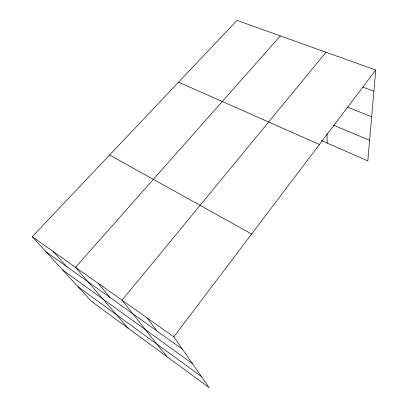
<?xml version="1.0" encoding="UTF-8"?>
<svg xmlns="http://www.w3.org/2000/svg" width="408" height="408" viewBox="0 0 408 408"><rect width="100%" height="100%" fill="white"/><g stroke="black" fill="none" stroke-linecap="round" stroke-linejoin="round"><path stroke-width="0.61" d="M32.252 236.711L173.818 336.84L209.136 387.6L91.239 301.191L32.252 236.711L237.017 20.4L375.748 70.038L367.807 160.915L321.504 140.622M173.818 336.84L375.748 70.038M326.023 52.244L122.038 300.217L166.913 356.653M280.347 35.904L75.506 267.301L128.097 328.2M362.635 87.032L373.891 91.27M347.534 107.136L371.668 116.764M333.31 125.072L369.607 140.311M178.561 82.151L319.403 144.483M109.614 154.984L251.624 234.039M46.201 251.955L182.381 349.146M62.817 270.116L192.408 363.559M78.03 286.748L201.43 376.523M53.331 251.619L66.611 266.526M98.17 283.33L109.879 297.401M147.217 318.026L156.958 331.005M327.053 133.625L327.17 143.106"/></g></svg>
